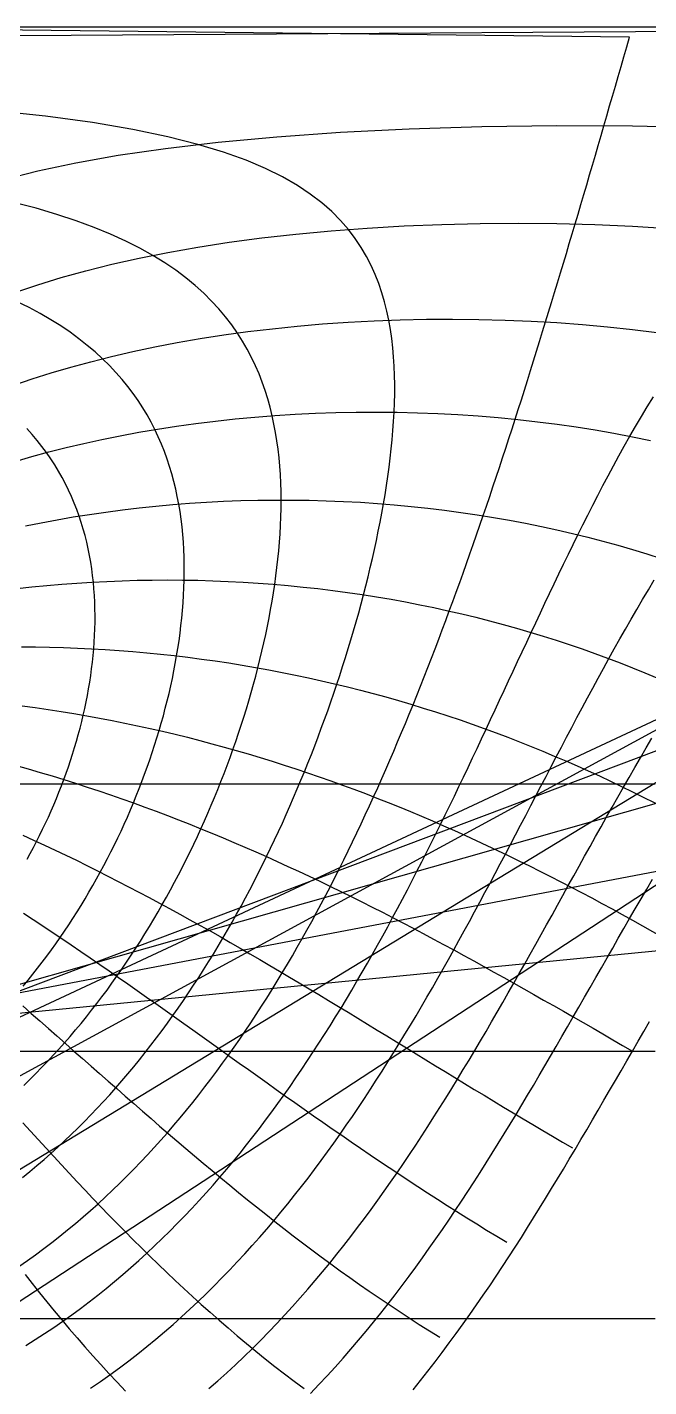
# Model space of a CAD drawing. Header units: millimetres. Extents: x -267 to 267, y -134 to 134.
# Drawn here: x 54.6 to 135.7, y -43.8 to 133.5 of the extents above; entities that cross this region are included whole.
import ezdxf

# ---------------------------------------------------------------- set-up
doc = ezdxf.new("R2010")
doc.units = ezdxf.units.MM
doc.layers.add('ENGRAVE', color=7, linetype='Continuous')
doc.layers.add('GUIDE', color=3, linetype='Continuous')

msp = doc.modelspace()

# ---------------------------------------------------------------- linework, layer by layer
at = {"layer": 'ENGRAVE'}
for points in [[(227.6253, 133.5177), (0, 132.0342)], [(94.1076, 21.4778), (94.698, 22.6289), (95.2822, 23.784), (95.8605, 24.9429), (96.4329, 26.1054), (96.9997, 27.2717), (97.5608, 28.4414), (98.1165, 29.6147), (98.6668, 30.7913), (99.2119, 31.9712), (99.7518, 33.1544), (100.2868, 34.3407), (100.8168, 35.53), (101.342, 36.7224), (101.8625, 37.9176), (102.3784, 39.1158), (102.8898, 40.3167), (103.3968, 41.5203), (103.8996, 42.7265), (104.3981, 43.9354), (104.8925, 45.1468), (105.3828, 46.3606), (105.8693, 47.5768), (106.3519, 48.7954), (106.8308, 50.0162), (107.3059, 51.2393), (107.7775, 52.4645), (108.2456, 53.6919), (108.7103, 54.9213), (109.1716, 56.1528), (109.6297, 57.3862), (110.0846, 58.6215), (110.5364, 59.8587), (110.9851, 61.0977), (111.4309, 62.3385), (111.8738, 63.581), (112.3139, 64.8251), (112.7512, 66.071), (113.1859, 67.3184), (113.6179, 68.5673), (114.0474, 69.8178), (114.4745, 71.0698), (114.8991, 72.3231), (115.3213, 73.5779), (115.7413, 74.834), (116.159, 76.0914), (116.5746, 77.3502), (116.9881, 78.6101), (117.3995, 79.8713), (117.8089, 81.1336), (118.2164, 82.397), (118.622, 83.6616), (119.0258, 84.9272), (119.4279, 86.1939), (119.8282, 87.4615), (120.2269, 88.7302), (120.6239, 89.9997), (121.0195, 91.2702), (121.4135, 92.5415), (121.8061, 93.8137), (122.1973, 95.0867), (122.5871, 96.3605), (122.9756, 97.6351), (123.3629, 98.9103), (123.749, 100.1863), (124.134, 101.4629), (124.5178, 102.7402), (124.9006, 104.0181), (125.2824, 105.2965), (125.6632, 106.5755), (126.0431, 107.8551), (126.4222, 109.1352), (126.8004, 110.4157), (127.1778, 111.6967), (127.5545, 112.9781), (127.9305, 114.2599), (128.3059, 115.5421), (128.6807, 116.8246), (129.0549, 118.1075), (129.4286, 119.3906), (129.8018, 120.674), (130.1746, 121.9577), (130.547, 123.2416), (130.9191, 124.5257), (131.2909, 125.8099), (131.6624, 127.0943), (132.0337, 128.3789), (132.4048, 129.6635), (132.7759, 130.9482), (133.1468, 132.2329), (19.9265, 133.5177)], [(85.7803, 25.3552), (86.3079, 26.4448), (86.8281, 27.5385), (87.3409, 28.6363), (87.8464, 29.7381), (88.3446, 30.8437), (88.8356, 31.9532), (89.3193, 33.0663), (89.7958, 34.1831), (90.2651, 35.3034), (90.7273, 36.4271), (91.1823, 37.5541), (91.6302, 38.6844), (92.0709, 39.8179), (92.5045, 40.9545), (92.931, 42.094), (93.3503, 43.2366), (93.7623, 44.382), (94.1672, 45.5301), (94.5648, 46.681), (94.955, 47.8345), (95.3379, 48.9906), (95.7133, 50.1492), (96.0812, 51.3102), (96.4415, 52.4735), (96.794, 53.6391), (97.1387, 54.8069), (97.4755, 55.9769), (97.8042, 57.1489), (98.1246, 58.3229), (98.4366, 59.4988), (98.74, 60.6767), (99.0346, 61.8563), (99.3201, 63.0376), (99.5963, 64.2206), (99.863, 65.4052), (100.1198, 66.5914), (100.3664, 67.779), (100.6025, 68.9679), (100.8277, 70.1582), (101.0415, 71.3498), (101.2435, 72.5425), (101.4332, 73.7363), (101.61, 74.9311), (101.7733, 76.1269), (101.9225, 77.3235), (102.0568, 78.5209), (102.1755, 79.719), (102.2776, 80.9177), (102.3622, 82.1169), (102.4282, 83.3165), (102.4745, 84.5165), (102.4998, 85.7166), (102.5026, 86.9168), (102.4813, 88.1169), (102.4342, 89.3169), (102.3594, 90.5165), (102.2546, 91.7157), (102.1173, 92.9142), (101.9449, 94.1118), (101.7342, 95.3084), (101.4818, 96.5037), (101.1837, 97.6975), (100.8355, 98.8895), (100.432, 100.0793), (99.9674, 101.2667), (99.4351, 102.4512), (98.8274, 103.6323), (98.1354, 104.8095), (97.3488, 105.9822), (96.4557, 107.1496), (95.4419, 108.311), (94.291, 109.4653), (92.9834, 110.6113), (91.496, 111.7477), (89.8012, 112.8726), (87.8659, 113.984), (85.6507, 115.0794), (83.1079, 116.1556), (80.1807, 117.2087), (76.8007, 118.2339), (72.8872, 119.2249), (68.346, 120.1741), (63.071, 121.0719), (56.9483, 121.9061), (49.8684, 122.6621)], [(51.5328, 113.6764), (55.9453, 114.7792), (60.8855, 115.8273), (66.4179, 116.8102), (72.6035, 117.7159), (79.4918, 118.5303), (87.1081, 119.2378), (95.4376, 119.8219), (104.4099, 120.2661), (113.8883, 120.5561), (123.6722, 120.6815), (133.5177, 120.6374)], [(133.5177, 120.6374), (143.1713, 120.4255)], [(77.2235, 28.9972), (77.6804, 30.0125), (78.1287, 31.032), (78.5683, 32.0555), (78.9992, 33.083), (79.4213, 34.1144), (79.8346, 35.1495), (80.239, 36.1882), (80.6346, 37.2305), (81.0212, 38.2763), (81.3988, 39.3254), (81.7672, 40.3777), (82.1265, 41.4332), (82.4764, 42.4917), (82.817, 43.5532), (83.148, 44.6175), (83.4694, 45.6846), (83.781, 46.7543), (84.0826, 47.8266), (84.3742, 48.9014), (84.6555, 49.9785), (84.9263, 51.0579), (85.1865, 52.1395), (85.4357, 53.2231), (85.6738, 54.3087), (85.9006, 55.3962), (86.1156, 56.4855), (86.3187, 57.5764), (86.5095, 58.6689), (86.6876, 59.7629), (86.8528, 60.8582), (87.0045, 61.9548), (87.1424, 63.0525), (87.2659, 64.1513), (87.3747, 65.2509), (87.4682, 66.3514), (87.5457, 67.4525), (87.6068, 68.5541), (87.6506, 69.6562), (87.6766, 70.7585), (87.6839, 71.861), (87.6717, 72.9634), (87.6392, 74.0657), (87.5853, 75.1676), (87.5091, 76.2691), (87.4094, 77.3698), (87.285, 78.4697), (87.1347, 79.5685), (86.9569, 80.666), (86.7503, 81.762), (86.5131, 82.8562), (86.2435, 83.9485), (85.9396, 85.0384), (85.5993, 86.1258), (85.2203, 87.2102), (84.8001, 88.2915), (84.336, 89.369), (83.825, 90.4426), (83.2639, 91.5117), (82.6491, 92.5758), (81.9768, 93.6345), (81.2427, 94.6871), (80.4424, 95.733), (79.5707, 96.7715), (78.6222, 97.8019), (77.5908, 98.8233), (76.47, 99.8347), (75.2527, 100.8352), (73.9309, 101.8234), (72.4964, 102.7983), (70.9398, 103.7583), (69.2513, 104.7018), (67.4203, 105.6271), (65.4355, 106.5322), (63.2849, 107.4148), (60.956, 108.2725), (58.4363, 109.1026), (55.7129, 109.9021), (52.7734, 110.6676)], [(53.0755, 98.9669), (55.9632, 99.9322), (59.0094, 100.8607), (62.221, 101.7493), (65.604, 102.5943), (69.1632, 103.3922), (72.9016, 104.1392), (76.8199, 104.8311), (80.9161, 105.4641), (85.185, 106.0339), (89.6177, 106.5365), (94.2011, 106.9682), (98.9182, 107.3255), (103.7475, 107.6052), (108.6642, 107.8048), (113.6399, 107.9225), (118.6445, 107.9571), (123.6463, 107.9082), (128.6141, 107.7764), (133.5177, 107.563)], [(133.5177, 107.563), (138.3295, 107.2698)], [(68.4129, 32.3597), (68.7934, 33.2877), (69.1643, 34.2196), (69.5254, 35.1552), (69.8767, 36.0946), (70.218, 37.0376), (70.5494, 37.9839), (70.8705, 38.9337), (71.1814, 39.8866), (71.4819, 40.8426), (71.7719, 41.8016), (72.0512, 42.7634), (72.3196, 43.728), (72.577, 44.6952), (72.8232, 45.665), (73.0581, 46.6371), (73.2813, 47.6114), (73.4928, 48.5879), (73.6922, 49.5664), (73.8793, 50.5468), (74.0539, 51.529), (74.2156, 52.5128), (74.3643, 53.4981), (74.4995, 54.4848), (74.621, 55.4727), (74.7284, 56.4617), (74.8212, 57.4517), (74.8993, 58.4425), (74.962, 59.434), (75.009, 60.426), (75.0398, 61.4184), (75.0539, 62.411), (75.0508, 63.4037), (75.0299, 64.3963), (74.9906, 65.3885), (74.9322, 66.3803), (74.8542, 67.3715), (74.7559, 68.3617), (74.6363, 69.351), (74.4948, 70.339), (74.3306, 71.3255), (74.1426, 72.3103), (73.93, 73.2931), (73.6918, 74.2738), (73.4269, 75.252), (73.1341, 76.2274), (72.8122, 77.1999), (72.46, 78.1689), (72.0761, 79.1344), (71.6591, 80.0958), (71.2074, 81.0529), (70.7195, 82.0052), (70.1935, 82.9523), (69.6279, 83.8939), (69.0205, 84.8294), (68.3694, 85.7584), (67.6724, 86.6803), (66.9274, 87.5945), (66.1319, 88.5006), (65.2835, 89.3978), (64.3795, 90.2855), (63.4173, 91.163), (62.394, 92.0294), (61.3066, 92.884), (60.1521, 93.7258), (58.9274, 94.554), (57.6293, 95.3675), (56.2545, 96.1653), (54.7998, 96.9463), (53.2618, 97.7091)], [(52.8207, 86.8316), (55.2156, 87.6454), (57.6867, 88.4286), (60.2351, 89.1794), (62.8612, 89.8962), (65.5651, 90.5772), (68.3462, 91.2208), (71.2035, 91.8251), (74.1353, 92.3885), (77.1391, 92.9092), (80.2116, 93.3855), (83.3491, 93.8159), (86.5466, 94.1989), (89.7986, 94.5329), (93.0989, 94.8168), (96.4404, 95.0494), (99.8154, 95.2298), (103.2158, 95.3573), (106.633, 95.4313), (110.058, 95.4515), (113.482, 95.4178), (116.8958, 95.3304), (120.2906, 95.1897), (123.658, 94.9961), (126.9899, 94.7506), (130.2787, 94.454), (133.5177, 94.1076)], [(133.5177, 94.1076), (136.7007, 93.7127)], [(237.6997, 87.7061), (-28.5117, -86.2859)], [(102.2366, 17.4077), (102.8799, 18.6082), (103.5185, 19.8121), (104.1526, 21.0194), (104.7824, 22.2298), (105.4081, 23.4435), (106.0299, 24.6601), (106.648, 25.8798), (107.2625, 27.1023), (107.8737, 28.3277), (108.4818, 29.5558), (109.0869, 30.7866), (109.6894, 32.0199), (110.2893, 33.2558), (110.8869, 34.4941), (111.4824, 35.7348), (112.076, 36.9778), (112.668, 38.223), (113.2584, 39.4704), (113.8477, 40.7199), (114.4359, 41.9714), (115.0234, 43.2249), (115.6104, 44.4803), (116.197, 45.7376), (116.7836, 46.9967), (117.3705, 48.2575), (117.9578, 49.52), (118.5459, 50.7841), (119.1351, 52.0498), (119.7256, 53.317), (120.3178, 54.5856), (120.912, 55.8556), (121.5085, 57.1269), (122.1077, 58.3995), (122.71, 59.6733), (123.3158, 60.9483), (123.9255, 62.2244), (124.5395, 63.5015), (125.1583, 64.7796), (125.7824, 66.0586), (126.4123, 67.3385), (127.0486, 68.6191), (127.6919, 69.9005), (128.3429, 71.1826), (129.0022, 72.4653), (129.6705, 73.7485), (130.3488, 75.0322), (131.0379, 76.3163), (131.7386, 77.6006), (132.4522, 78.8852), (133.1795, 80.1699), (133.922, 81.4547), (134.6809, 82.7394), (135.4578, 84.024), (136.2541, 85.3083)], [(52.9813, 76.8885), (55.1642, 77.5194), (57.3885, 78.1227), (59.6535, 78.6973), (61.9586, 79.2425), (64.3027, 79.7572), (66.6846, 80.2406), (69.103, 80.6918), (71.5562, 81.1099), (74.0422, 81.4942), (76.5591, 81.8439), (79.1043, 82.1582), (81.6754, 82.4366), (84.2695, 82.6783), (86.8837, 82.8829), (89.5148, 83.0499), (92.1595, 83.1789), (94.8143, 83.2697), (97.4759, 83.3219), (100.1405, 83.3356), (102.8046, 83.3107), (105.4646, 83.2472), (108.1169, 83.1452), (110.7579, 83.0051), (113.3844, 82.8271), (115.9931, 82.6116), (118.5808, 82.3591), (121.1446, 82.0702), (123.6818, 81.7455), (126.1899, 81.3857), (128.6666, 80.9914), (131.1098, 80.5636), (133.5177, 80.1029)], [(212.918, 81.419), (-52.8171, -80.1425)], [(59.3332, 35.3975), (59.6345, 36.225), (59.9256, 37.0559), (60.2064, 37.8901), (60.4766, 38.7275), (60.7362, 39.5679), (60.9851, 40.4112), (61.223, 41.2573), (61.4498, 42.106), (61.6654, 42.9572), (61.8696, 43.8108), (62.0621, 44.6667), (62.2428, 45.5246), (62.4116, 46.3845), (62.5681, 47.2463), (62.7121, 48.1097), (62.8435, 48.9746), (62.962, 49.841), (63.0673, 50.7086), (63.1591, 51.5773), (63.2372, 52.4469), (63.3013, 53.3174), (63.351, 54.1884), (63.386, 55.06), (63.4061, 55.9318), (63.4108, 56.8038), (63.3997, 57.6757), (63.3725, 58.5475), (63.3288, 59.4188), (63.2681, 60.2896), (63.19, 61.1596), (63.094, 62.0286), (62.9796, 62.8964), (62.8464, 63.7629), (62.6937, 64.6278), (62.521, 65.4908), (62.3278, 66.3518), (62.1134, 67.2106), (61.8772, 68.0667), (61.6185, 68.9201), (61.3367, 69.7705), (61.0309, 70.6175), (60.7006, 71.4608), (60.3448, 72.3003), (59.9629, 73.1355), (59.5538, 73.9662), (59.1169, 74.792), (58.6512, 75.6126), (58.1557, 76.4275), (57.6295, 77.2365), (57.0716, 78.0391), (56.481, 78.8349), (55.8567, 79.6235), (55.1975, 80.4044), (54.5025, 81.1771)], [(133.5177, 80.1029), (135.8887, 79.6102)], [(193.3475, 72.7169), (-72.2166, -71.5963)], [(54.3271, 68.4803), (56.3891, 68.8942), (58.4718, 69.283), (60.574, 69.646), (62.6949, 69.9828), (64.8332, 70.2931), (66.9879, 70.5763), (69.1575, 70.8321), (71.3408, 71.0602), (73.5362, 71.2603), (75.7424, 71.432), (77.9577, 71.5751), (80.1806, 71.6895), (82.4093, 71.7749), (84.6422, 71.8312), (86.8776, 71.8583), (89.1137, 71.8563), (91.3489, 71.8251), (93.5813, 71.7647), (95.8093, 71.6753), (98.0312, 71.5569), (100.2454, 71.4098), (102.4501, 71.2342), (104.644, 71.0302), (106.8255, 70.7982), (108.9931, 70.5385), (111.1455, 70.2515), (113.2815, 69.9376), (115.3999, 69.597), (117.4994, 69.2304), (119.5793, 68.8382), (121.6384, 68.4207), (123.6759, 67.9786), (125.6912, 67.5124), (127.6836, 67.0225), (129.6524, 66.5096), (131.5972, 65.9741), (133.5177, 65.4167)], [(133.5177, 65.4167), (135.4134, 64.8379), (137.2842, 64.2382), (139.1299, 63.6182), (140.9503, 62.9786), (142.7455, 62.3198), (144.5154, 61.6424), (146.2602, 60.9469), (147.9799, 60.234), (149.6749, 59.5041), (151.3452, 58.7579), (152.9911, 57.9957), (154.613, 57.2181), (156.2112, 56.4257), (157.7861, 55.619), (159.3379, 54.7983), (160.8673, 53.9642), (162.3745, 53.1172), (163.8601, 52.2577), (165.3244, 51.3861), (166.768, 50.5029), (-98.844, -49.6085)], [(177.9173, 62.5031), (-87.632, -61.5164)], [(53.2325, 60.3012), (55.1695, 60.5148), (57.1145, 60.7064), (59.0667, 60.876), (61.0252, 61.0232), (62.9892, 61.1481), (64.9578, 61.2504), (66.9301, 61.33), (68.9052, 61.387), (70.8821, 61.4211), (72.86, 61.4324), (74.8379, 61.4209), (76.8148, 61.3866), (78.7899, 61.3294), (80.7622, 61.2496), (82.7307, 61.1471), (84.6947, 61.022), (86.6531, 60.8745), (88.6052, 60.7048), (90.5502, 60.5129), (92.4871, 60.2992), (94.4152, 60.0637), (96.3339, 59.8067), (98.2423, 59.5284), (100.1398, 59.2292), (102.0258, 58.9092), (103.8997, 58.5688), (105.7609, 58.2083), (107.6089, 57.828), (109.4432, 57.4281), (111.2634, 57.0091), (113.0691, 56.5712), (114.86, 56.1149), (116.6357, 55.6404), (118.3959, 55.1482), (120.1405, 54.6386), (121.8693, 54.1119), (123.582, 53.5686), (125.2786, 53.0091), (126.959, 52.4336), (128.6231, 51.8426), (130.2709, 51.2364), (131.9024, 50.6155), (133.5177, 49.9802)], [(110.2025, 13.186), (110.8881, 14.4242), (111.5703, 15.665), (112.2494, 16.9085), (112.9257, 18.1545), (113.5993, 19.403), (114.2707, 20.6538), (114.9399, 21.9069), (115.6074, 23.1622), (116.2734, 24.4196), (116.9381, 25.679), (117.6018, 26.9404), (118.2648, 28.2037), (118.9274, 29.4687), (119.5899, 30.7354), (120.2525, 32.0038), (120.9156, 33.2737), (121.5795, 34.5451), (122.2444, 35.8179), (122.9108, 37.0921), (123.5789, 38.3675), (124.2491, 39.6441), (124.9218, 40.9217), (125.5973, 42.2005), (126.2759, 43.4801), (126.9582, 44.7607), (127.6444, 46.042), (128.3351, 47.3241), (129.0307, 48.6067), (129.7315, 49.89), (130.4382, 51.1737), (131.1513, 52.4578), (131.8712, 53.7422), (132.5986, 55.0269), (133.3339, 56.3116), (134.078, 57.5964), (134.8313, 58.8811), (135.5947, 60.1656), (136.3688, 61.4498)], [(53.8265, 52.7115), (55.6493, 52.6988), (57.4714, 52.6676), (59.2923, 52.6179), (61.1114, 52.5499), (62.9282, 52.4635), (64.7421, 52.3587), (66.5525, 52.2358), (68.359, 52.0947), (70.1609, 51.9356), (71.958, 51.7586), (73.7495, 51.5639), (75.5351, 51.3515), (77.3143, 51.1216), (79.0866, 50.8744), (80.8517, 50.6101), (82.6091, 50.3289), (84.3585, 50.0309), (86.0995, 49.7163), (87.8318, 49.3855), (89.555, 49.0385), (91.2689, 48.6756), (92.9732, 48.2971), (94.6676, 47.9031), (96.3519, 47.494), (98.0259, 47.07), (99.6895, 46.6313), (101.3424, 46.1783), (102.9846, 45.7111), (104.6159, 45.23), (106.2362, 44.7353), (107.8454, 44.2274), (109.4435, 43.7063), (111.0304, 43.1725), (112.6062, 42.6262), (114.1707, 42.0677), (115.7241, 41.4972), (117.2664, 40.915), (118.7975, 40.3215), (120.3176, 39.7168), (121.8267, 39.1012), (123.325, 38.4751), (124.8124, 37.8387), (126.2892, 37.1922), (127.7554, 36.5359), (129.2113, 35.8702), (130.6568, 35.1951), (132.0922, 34.5111), (133.5177, 33.8184)], [(133.5177, 49.9802), (135.1168, 49.3309), (136.6997, 48.6679), (138.2667, 47.9916), (139.8178, 47.3024), (141.3532, 46.6006), (142.8731, 45.8866), (144.3776, 45.1608), (145.867, 44.4234), (147.3414, 43.6749), (148.8012, 42.9155), (150.2465, 42.1456), (151.6776, 41.3655), (153.0948, 40.5756), (154.4984, 39.7761), (155.8886, 38.9674), (157.2658, 38.1497), (-108.4052, -37.3234)], [(53.9039, 45.0383), (55.6005, 44.8056), (57.2916, 44.5582), (58.9769, 44.2963), (60.656, 44.0201), (62.3287, 43.7296), (63.9949, 43.4251), (65.6542, 43.1067), (67.3065, 42.7746), (68.9515, 42.429), (70.5892, 42.0701), (72.2192, 41.698), (73.8415, 41.3131), (75.456, 40.9154), (77.0624, 40.5051), (78.6608, 40.0826), (80.2509, 39.648), (81.8328, 39.2014), (83.4063, 38.7432), (84.9714, 38.2736), (86.5281, 37.7927), (88.0763, 37.3008), (89.6161, 36.7982), (91.1474, 36.2849), (92.6701, 35.7614), (94.1845, 35.2277), (95.6904, 34.6841), (97.188, 34.1308), (98.6772, 33.5682), (100.1581, 32.9963), (101.6309, 32.4154), (103.0956, 31.8257), (104.5522, 31.2275), (106.0009, 30.621), (107.4418, 30.0064), (108.875, 29.3839), (110.3006, 28.7537), (111.7187, 28.1161), (113.1295, 27.4713), (114.5332, 26.8194), (115.9297, 26.1608), (117.3194, 25.4955), (118.7024, 24.8239), (120.0787, 24.1461), (121.4486, 23.4623), (122.8123, 22.7728), (124.1699, 22.0777), (125.5216, 21.3772), (126.8675, 20.6716), (128.2079, 19.961), (129.543, 19.2457), (130.8728, 18.5258), (132.1976, 17.8015), (133.5177, 17.073)], [(118.0442, 8.8522), (118.7605, 10.1168), (119.4747, 11.3831), (120.1872, 12.6513), (120.8982, 13.9211), (121.608, 15.1925), (122.317, 16.4654), (123.0254, 17.7398), (123.7336, 19.0154), (124.4419, 20.2923), (125.1506, 21.5703), (125.86, 22.8494), (126.5705, 24.1294), (127.2825, 25.4103), (127.9962, 26.692), (128.712, 27.9744), (129.4302, 29.2574), (130.1513, 30.541), (130.8757, 31.8249), (131.6036, 33.1092), (132.3356, 34.3938), (133.072, 35.6785), (133.8132, 36.9633), (134.5598, 38.248), (135.3121, 39.5326), (136.0707, 40.817)], [(53.1279, 37.2201), (54.6906, 36.7806), (56.2457, 36.3302), (57.7932, 35.8691), (59.3332, 35.3975), (60.8655, 34.9157), (62.3902, 34.4238), (63.9073, 33.922), (65.4167, 33.4106), (66.9186, 32.8898), (68.4129, 32.3597), (69.8998, 31.8206), (71.3791, 31.2727), (72.8511, 30.7162), (74.3158, 30.1513), (75.7732, 29.5783), (77.2235, 28.9972), (78.6667, 28.4084), (80.1029, 27.8121), (81.5322, 27.2084), (82.9548, 26.5975), (84.3708, 25.9798), (85.7803, 25.3552), (87.1833, 24.7242), (88.5801, 24.0868), (89.9708, 23.4432), (91.3555, 22.7938), (92.7344, 22.1386), (94.1076, 21.4778), (95.4753, 20.8117), (96.8377, 20.1405), (98.1948, 19.4643), (99.5469, 18.7833), (100.8941, 18.0977), (102.2366, 17.4077), (103.5745, 16.7136), (104.9081, 16.0154), (106.2376, 15.3133), (107.563, 14.6077), (108.8846, 13.8985), (110.2025, 13.186), (111.517, 12.4705), (112.8283, 11.752), (114.1364, 11.0307), (115.4416, 10.3069), (116.7442, 9.5807), (118.0442, 8.8522), (119.3418, 8.1217), (120.6374, 7.3894), (121.931, 6.6553), (123.2228, 5.9196), (124.5131, 5.1827), (125.802, 4.4445), (127.0897, 3.7053), (128.3765, 2.9653), (129.6625, 2.2245), (130.9479, 1.4833), (132.2329, 0.7417), (133.5177, 0)], [(133.5177, 33.8184), (134.9334, 33.1171), (136.3394, 32.4077), (137.7361, 31.6902), (139.1234, 30.9651), (140.5018, 30.2324), (141.8713, 29.4925), (143.2322, 28.7456), (144.5846, 27.9919), (145.9288, 27.2316), (147.2651, 26.4651), (148.5936, 25.6924), (-117.1208, -24.9139)], [(53.4071, 34.863), (54.8906, 34.863), (56.3741, 34.863), (57.8577, 34.863), (59.3412, 34.863), (60.8247, 34.863), (62.3083, 34.863), (63.7918, 34.863), (65.2753, 34.863), (66.7588, 34.863), (68.2424, 34.863), (69.7259, 34.863), (71.2094, 34.863), (72.693, 34.863), (74.1765, 34.863), (75.66, 34.863), (77.1436, 34.863), (78.6271, 34.863), (80.1106, 34.863), (81.5941, 34.863), (83.0777, 34.863), (84.5612, 34.863), (86.0447, 34.863), (87.5283, 34.863), (89.0118, 34.863), (90.4953, 34.863), (91.9789, 34.863), (93.4624, 34.863), (94.9459, 34.863), (96.4294, 34.863), (97.913, 34.863), (99.3965, 34.863), (100.88, 34.863), (102.3636, 34.863), (103.8471, 34.863), (105.3306, 34.863), (106.8142, 34.863), (108.2977, 34.863), (109.7812, 34.863), (111.2647, 34.863), (112.7483, 34.863), (114.2318, 34.863), (115.7153, 34.863), (117.1989, 34.863), (118.6824, 34.863), (120.1659, 34.863), (121.6494, 34.863), (123.133, 34.863), (124.6165, 34.863), (126.1, 34.863), (127.5836, 34.863), (129.0671, 34.863), (130.5506, 34.863), (132.0342, 34.863), (133.5177, 34.863)], [(54.5317, 25.0093), (54.957, 25.7807), (55.3733, 26.5572), (55.7805, 27.3387), (56.1785, 28.125), (56.5672, 28.916), (56.9466, 29.7115), (57.3165, 30.5115), (57.677, 31.3158), (58.0278, 32.1243), (58.3689, 32.9368), (58.7003, 33.7533), (59.0217, 34.5736), (59.3332, 35.3975)], [(133.5177, 34.863), (135.0012, 34.863), (136.4847, 34.863)], [(54.036, 8.4733), (54.67, 9.24), (55.2951, 10.0143), (55.9115, 10.7961), (56.519, 11.5852), (57.1177, 12.3815), (57.7075, 13.1848), (58.2885, 13.995), (58.8606, 14.8119), (59.4238, 15.6354), (59.9782, 16.4654), (60.5237, 17.3018), (61.0602, 18.1443), (61.5878, 18.9929), (62.1065, 19.8474), (62.6162, 20.7077), (63.117, 21.5736), (63.6087, 22.4451), (64.0914, 23.3219), (64.565, 24.2041), (65.0295, 25.0913), (65.4849, 25.9836), (65.9311, 26.8808), (66.3681, 27.7828), (66.7958, 28.6893), (67.2142, 29.6005), (67.6232, 30.516), (68.0228, 31.4357), (68.4129, 32.3597)], [(54.0967, -4.486), (54.8882, -3.7176), (55.67, -2.9397), (56.4422, -2.1525), (57.2048, -1.3562), (57.9578, -0.5509), (58.7013, 0.2632), (59.4352, 1.0858), (60.1597, 1.9169), (60.8747, 2.7563), (61.5804, 3.6038), (62.2767, 4.4592), (62.9636, 5.3224), (63.6413, 6.1932), (64.3098, 7.0715), (64.969, 7.957), (65.6192, 8.8497), (66.2602, 9.7494), (66.8922, 10.6559), (67.5151, 11.5691), (68.1291, 12.4889), (68.7341, 13.4151), (69.3303, 14.3475), (69.9176, 15.2861), (70.496, 16.2307), (71.0657, 17.1811), (71.6265, 18.1373), (72.1787, 19.099), (72.7221, 20.0662), (73.2568, 21.0388), (73.7829, 22.0166), (74.3003, 22.9995), (74.8091, 23.9874), (75.3092, 24.9801), (75.8007, 25.9775), (76.2836, 26.9796), (76.7579, 27.9862), (77.2235, 28.9972)], [(53.9825, 28.1614), (55.3938, 27.5171), (56.7979, 26.8657), (58.195, 26.2075), (59.5852, 25.5427), (60.9686, 24.8715), (62.3454, 24.1942), (63.7158, 23.5108), (65.0799, 22.8217), (66.4379, 22.127), (67.79, 21.4269), (69.1363, 20.7216), (70.4771, 20.0114), (71.8125, 19.2964), (73.1427, 18.5768), (74.4679, 17.8528), (75.7883, 17.1246), (77.104, 16.3924), (78.4154, 15.6564), (79.7224, 14.9168), (81.0255, 14.1737), (82.3247, 13.4274), (83.6203, 12.678), (84.9124, 11.9257), (86.2013, 11.1706), (87.4872, 10.4131), (88.7703, 9.6532), (90.0507, 8.8911), (91.3288, 8.127), (92.6046, 7.3611), (93.8784, 6.5935), (95.1504, 5.8245), (96.4209, 5.0542), (97.69, 4.2827), (98.9579, 3.5103), (100.2249, 2.7372), (101.4911, 1.9634), (102.7568, 1.1891), (104.0222, 0.4146), (105.2875, -0.3599), (106.5528, -1.1344), (107.8185, -1.9087), (109.0847, -2.6825), (110.3516, -3.4557), (111.6195, -4.2282), (112.8885, -4.9997), (114.1588, -5.7701), (115.4307, -6.5393), (116.7044, -7.3069), (117.9801, -8.073), (119.258, -8.8372), (120.5382, -9.5994), (121.8211, -10.3595), (123.1068, -11.1172), (124.3955, -11.8724), (125.6874, -12.6249)], [(53.9654, -16.4917), (54.9047, -15.724), (55.8329, -14.9451), (56.7498, -14.1551), (57.6556, -13.3542), (58.5503, -12.5428), (59.434, -11.721), (60.3068, -10.8891), (61.1687, -10.0472), (62.0198, -9.1955), (62.8603, -8.3344), (63.6901, -7.4639), (64.5094, -6.5842), (65.3184, -5.6957), (66.117, -4.7984), (66.9054, -3.8926), (67.6837, -2.9784), (68.4519, -2.056), (69.2103, -1.1257), (69.9589, -0.1875), (70.6977, 0.7583), (71.427, 1.7116), (72.1468, 2.6722), (72.8572, 3.6399), (73.5583, 4.6146), (74.2502, 5.5962), (74.933, 6.5844), (75.6069, 7.5792), (76.2719, 8.5803), (76.9281, 9.5876), (77.5757, 10.601), (78.2147, 11.6204), (78.8452, 12.6456), (79.4672, 13.6765), (80.081, 14.7129), (80.6866, 15.7547), (81.2841, 16.8018), (81.8734, 17.8541), (82.4549, 18.9115), (83.0284, 19.9738), (83.5941, 21.0409), (84.1521, 22.1127), (84.7024, 23.1891), (85.2451, 24.27), (85.7803, 25.3552)], [(53.4848, -28.0941), (54.5761, -27.3313), (55.6538, -26.5554), (56.718, -25.7666), (57.7687, -24.9653), (58.806, -24.1517), (59.8301, -23.3261), (60.8411, -22.4888), (61.839, -21.6401), (62.8241, -20.7801), (63.7963, -19.9093), (64.756, -19.0277), (65.7032, -18.1357), (66.6381, -17.2335), (67.5608, -16.3214), (68.4716, -15.3996), (69.3705, -14.4683), (70.2577, -13.5278), (71.1335, -12.5782), (71.9979, -11.6198), (72.8511, -10.6529), (73.6934, -9.6775), (74.5248, -8.694), (75.3457, -7.7024), (76.156, -6.7031), (76.9561, -5.6962), (77.7461, -4.6818), (78.5261, -3.6602), (79.2964, -2.6316), (80.0571, -1.5961), (80.8084, -0.5538), (81.5504, 0.495), (82.2834, 1.5503), (83.0074, 2.6117), (83.7228, 3.6793), (84.4295, 4.7528), (85.1278, 5.8321), (85.8179, 6.917), (86.4999, 8.0075), (87.1739, 9.1033), (87.8402, 10.2044), (88.4988, 11.3107), (89.15, 12.4219), (89.7938, 13.538), (90.4305, 14.6589), (91.0601, 15.7844), (91.6829, 16.9144), (92.2988, 18.0489), (92.9082, 19.1877), (93.5111, 20.3307), (94.1076, 21.4778)], [(125.802, 4.4445), (126.5371, 5.7245), (127.2714, 7.0053), (128.0052, 8.287), (128.7388, 9.5695), (129.4725, 10.8525), (130.2067, 12.1361), (130.9418, 13.4201), (131.678, 14.7044), (132.4157, 15.989), (133.1553, 17.2737), (133.8971, 18.5585), (134.6415, 19.8432), (135.3888, 21.1278), (136.1395, 22.4121)], [(54.0597, 17.9872), (55.3202, 17.1631), (56.5756, 16.3354), (57.8263, 15.5041), (59.0724, 14.6696), (60.3143, 13.8321), (61.5522, 12.9916), (62.7863, 12.1484), (64.0168, 11.3027), (65.2441, 10.4547), (66.4684, 9.6045), (67.6899, 8.7524), (68.9089, 7.8984), (70.1255, 7.0429), (71.3402, 6.1859), (72.553, 5.3276), (73.7644, 4.4683), (74.9744, 3.6081), (76.1834, 2.7471), (77.3916, 1.8856), (78.5992, 1.0237), (79.8066, 0.1616), (81.0139, -0.7005), (82.2214, -1.5625), (83.4294, -2.4242), (84.6381, -3.2854), (85.8477, -4.1459), (87.0585, -5.0056), (88.2708, -5.8643), (89.4847, -6.7218), (90.7006, -7.5779), (91.9187, -8.4324), (93.1392, -9.2853), (94.3624, -10.1362), (95.5885, -10.9851), (96.8178, -11.8317), (98.0506, -12.6758), (99.287, -13.5173), (100.5274, -14.356), (101.7719, -15.1917), (103.0208, -16.0242), (104.2744, -16.8532), (105.533, -17.6787), (106.7966, -18.5005), (108.0657, -19.3182), (109.3405, -20.1318), (110.6211, -20.941), (111.9078, -21.7456), (113.2009, -22.5454), (114.5006, -23.3402), (115.8072, -24.1298), (117.1208, -24.9139)], [(133.5177, 17.073), (134.8331, 16.3406), (136.1441, 15.6043), (137.4509, 14.8644), (138.7537, 14.1211), (140.0527, 13.3746), (-125.6874, -12.6249)], [(54.3675, -38.4127), (55.6012, -37.6384), (56.818, -36.8493), (58.0182, -36.046), (59.2018, -35.2286), (60.3689, -34.3976), (61.5198, -33.5534), (62.6547, -32.6962), (63.7736, -31.8264), (64.8769, -30.9443), (65.9647, -30.0502), (67.0372, -29.1445), (68.0948, -28.2274), (69.1375, -27.2993), (70.1657, -26.3604), (71.1796, -25.4111), (72.1794, -24.4516), (73.1654, -23.4821), (74.1379, -22.5031), (75.0971, -21.5146), (76.0432, -20.517), (76.9766, -19.5105), (77.8974, -18.4953), (78.8059, -17.4718), (79.7025, -16.44), (80.5873, -15.4003), (81.4607, -14.3529), (82.3228, -13.2978), (83.1739, -12.2355), (84.0143, -11.166), (84.8442, -10.0896), (85.664, -9.0064), (86.4737, -7.9167), (87.2737, -6.8206), (88.0643, -5.7182), (88.8456, -4.6098), (89.6179, -3.4955), (90.3814, -2.3754), (91.1364, -1.2498), (91.8831, -0.1188), (92.6217, 1.0176), (93.3524, 2.159), (94.0756, 3.3055), (94.7913, 4.4568), (95.4998, 5.6129), (96.2014, 6.7736), (96.8962, 7.9387), (97.5845, 9.1083), (98.2664, 10.282), (98.9422, 11.4599), (99.6121, 12.6419), (100.2763, 13.8277), (100.935, 15.0174), (101.5883, 16.2108), (102.2366, 17.4077)], [(62.829, -43.9698), (64.1009, -43.0972), (65.3529, -42.2107), (66.5853, -41.3107), (67.7984, -40.3976), (68.9924, -39.4718), (70.1679, -38.5336), (71.3251, -37.5836), (72.4643, -36.6219), (73.586, -35.649), (74.6904, -34.6651), (75.7781, -33.6707), (76.8492, -32.6661), (77.9043, -31.6515), (78.9437, -30.6273), (79.9677, -29.5937), (80.9768, -28.5511), (81.9713, -27.4997), (82.9515, -26.4398), (83.9179, -25.3717), (84.8708, -24.2955), (85.8105, -23.2117), (86.7374, -22.1203), (87.652, -21.0216), (88.5544, -19.9159), (89.4451, -18.8033), (90.3244, -17.6841), (91.1927, -16.5585), (92.0502, -15.4267), (92.8974, -14.2888), (93.7344, -13.1451), (94.5617, -11.9957), (95.3796, -10.8407), (96.1883, -9.6805), (96.9882, -8.5151), (97.7795, -7.3447), (98.5626, -6.1694), (99.3378, -4.9894), (100.1054, -3.8048), (100.8655, -2.6159), (101.6186, -1.4226), (102.3649, -0.2252), (103.1047, 0.9763), (103.8382, 2.1816), (104.5658, 3.3907), (105.2876, 4.6035), (106.004, 5.8198), (106.7151, 7.0396), (107.4214, 8.2626), (108.123, 9.4889), (108.8203, 10.7183), (109.5133, 11.9507), (110.2025, 13.186)], [(78.2611, -44.0194), (79.4357, -42.9913), (80.5904, -41.9527), (81.7256, -40.9041), (82.842, -39.8457), (83.94, -38.778), (85.0201, -37.7011), (86.083, -36.6155), (87.1292, -35.5215), (88.159, -34.4193), (89.1731, -33.3093), (90.1719, -32.1917), (91.1559, -31.0668), (92.1256, -29.9348), (93.0814, -28.796), (94.0239, -27.6506), (94.9535, -26.4989), (95.8705, -25.3411), (96.7755, -24.1774), (97.6689, -23.008), (98.5511, -21.8331), (99.4225, -20.6529), (100.2834, -19.4675), (101.1344, -18.2773), (101.9758, -17.0823), (102.8079, -15.8827), (103.6311, -14.6787), (104.4459, -13.4704), (105.2525, -12.258), (106.0514, -11.0417), (106.8428, -9.8215), (107.6271, -8.5976), (108.4046, -7.3703), (109.1757, -6.1395), (109.9408, -4.9054), (110.7, -3.6682), (111.4538, -2.4279), (112.2025, -1.1847), (112.9464, 0.0612), (113.6857, 1.3099), (114.4208, 2.5611), (115.1521, 3.8148), (115.8797, 5.0709), (116.6041, 6.3292), (117.3255, 7.5897), (118.0442, 8.8522)], [(53.975, 5.8859), (55.0921, 4.9072), (56.2078, 3.9277), (57.3223, 2.9474), (58.4359, 1.9667), (59.5489, 0.9856), (60.6616, 0.0044), (61.7743, -0.9768), (62.8873, -1.9579), (64.0008, -2.9386), (65.1153, -3.9189), (66.231, -4.8984), (67.3481, -5.8771), (68.467, -6.8548), (69.588, -7.8313), (70.7114, -8.8065), (71.8375, -9.7801), (72.9666, -10.752), (74.0989, -11.7221), (75.2348, -12.69), (76.3746, -13.6558), (77.5186, -14.6191), (78.6672, -15.5798), (79.8205, -16.5377), (80.979, -17.4926), (82.1429, -18.4444), (83.3125, -19.3928), (84.4883, -20.3376), (85.6704, -21.2787), (86.8592, -22.2158), (88.055, -23.1487), (89.2581, -24.0772), (90.4689, -25.0012), (91.6877, -25.9203), (92.9148, -26.8344), (94.1505, -27.7432), (95.3952, -28.6465), (96.6491, -29.5441), (97.9127, -30.4357), (99.1861, -31.3211), (100.4698, -32.2001), (101.7641, -33.0723), (103.0693, -33.9375), (104.3857, -34.7956), (105.7136, -35.6461), (107.0533, -36.4888), (108.4052, -37.3234)], [(91.5386, -44.6391), (92.6237, -43.504), (93.6903, -42.3614), (94.739, -41.2115), (95.7704, -40.0547), (96.7852, -38.8913), (97.784, -37.7215), (98.7675, -36.5455), (99.7361, -35.3638), (100.6906, -34.1763), (101.6314, -32.9835), (102.5592, -31.7856), (103.4743, -30.5826), (104.3774, -29.3749), (105.269, -28.1627), (106.1495, -26.946), (107.0195, -25.7252), (107.8793, -24.5004), (108.7295, -23.2717), (109.5704, -22.0394), (110.4026, -20.8035), (111.2265, -19.5643), (112.0424, -18.3219), (112.8508, -17.0764), (113.652, -15.828), (114.4466, -14.5767), (115.2347, -13.3229), (116.0169, -12.0664), (116.7934, -10.8076), (117.5648, -9.5465), (118.3312, -8.2832), (119.093, -7.0179), (119.8507, -5.7506), (120.6046, -4.4815), (121.3549, -3.2107), (122.102, -1.9383), (122.8464, -0.6643), (123.5882, 0.611), (124.3279, 1.8877), (125.0657, 3.1655), (125.802, 4.4445)], [(133.5177, 0), (134.2595, 1.2848), (135.0017, 2.5694), (135.7445, 3.8539)], [(53.4071, 0), (54.8906, 0), (56.3741, 0), (57.8577, 0), (59.3412, 0), (60.8247, 0), (62.3083, 0), (63.7918, 0), (65.2753, 0), (66.7588, 0), (68.2424, 0), (69.7259, 0), (71.2094, 0), (72.693, 0), (74.1765, 0), (75.66, 0), (77.1436, 0), (78.6271, 0), (80.1106, 0), (81.5941, 0), (83.0777, 0), (84.5612, 0), (86.0447, 0), (87.5283, 0), (89.0118, 0), (90.4953, 0), (91.9789, 0), (93.4624, 0), (94.9459, 0), (96.4294, 0), (97.913, 0), (99.3965, 0), (100.88, 0), (102.3636, 0), (103.8471, 0), (105.3306, 0), (106.8142, 0), (108.2977, 0), (109.7812, 0), (111.2647, 0), (112.7483, 0), (114.2318, 0), (115.7153, 0), (117.1989, 0), (118.6824, 0), (120.1659, 0), (121.6494, 0), (123.133, 0), (124.6165, 0), (126.1, 0), (127.5836, 0), (129.0671, 0), (130.5506, 0), (132.0342, 0), (133.5177, 0)], [(104.8925, -44.1855), (105.8693, -42.9704), (106.8308, -41.7507), (107.7775, -40.5266), (108.7103, -39.2982), (109.6297, -38.0658), (110.5364, -36.8295), (111.4309, -35.5896), (112.3139, -34.3463), (113.1859, -33.0997), (114.0474, -31.8499), (114.8991, -30.5973), (115.7413, -29.3418), (116.5746, -28.0838), (117.3995, -26.8232), (118.2164, -25.5603), (119.0258, -24.2952), (119.8282, -23.0281), (120.6239, -21.759), (121.4135, -20.4881), (122.1973, -19.2155), (122.9756, -17.9413), (123.749, -16.6657), (124.5178, -15.3888), (125.2824, -14.1106), (126.0431, -12.8313), (126.8004, -11.551), (127.5545, -10.2698), (128.3059, -8.9878), (129.0549, -7.7051), (129.8018, -6.4218), (130.547, -5.1381), (131.2909, -3.8539), (132.0337, -2.5694), (132.7759, -1.2848), (133.5177, 0)], [(133.5177, 0), (135.0012, 0), (136.4847, 0)], [(54.0083, -9.3434), (55.006, -10.4474), (56.0069, -11.5501), (57.0113, -12.6511), (58.0196, -13.7504), (59.0322, -14.8478), (60.0495, -15.9431), (61.0717, -17.0362), (62.0992, -18.1269), (63.1325, -19.2149), (64.1718, -20.3003), (65.2177, -21.3826), (66.2704, -22.4619), (67.3303, -23.5379), (68.3979, -24.6103), (69.4735, -25.6791), (70.5576, -26.7439), (71.6505, -27.8047), (72.7527, -28.8611), (73.8646, -29.913), (74.9867, -30.9602), (76.1193, -32.0024), (77.2629, -33.0394), (78.418, -34.0709), (79.5849, -35.0967), (80.7643, -36.1166), (81.9565, -37.1303), (83.1619, -38.1375), (84.3812, -39.1379), (85.6148, -40.1313), (86.8631, -41.1173), (88.1266, -42.0957), (89.4059, -43.0662), (90.7014, -44.0284)], [(54.2807, -29.1228), (55.2164, -30.3178), (56.1619, -31.5095), (57.1177, -32.6975), (58.0844, -33.8818), (59.0626, -35.0621), (60.0526, -36.2382), (61.0551, -37.4099), (62.0708, -38.5771), (63.1, -39.7393), (64.1436, -40.8965), (65.2021, -42.0483), (66.2761, -43.1946), (67.3663, -44.335)], [(53.4071, -34.863), (54.8906, -34.863), (56.3741, -34.863), (57.8577, -34.863), (59.3412, -34.863), (60.8247, -34.863), (62.3083, -34.863), (63.7918, -34.863), (65.2753, -34.863), (66.7588, -34.863), (68.2424, -34.863), (69.7259, -34.863), (71.2094, -34.863), (72.693, -34.863), (74.1765, -34.863), (75.66, -34.863), (77.1436, -34.863), (78.6271, -34.863), (80.1106, -34.863), (81.5941, -34.863), (83.0777, -34.863), (84.5612, -34.863), (86.0447, -34.863), (87.5283, -34.863), (89.0118, -34.863), (90.4953, -34.863), (91.9789, -34.863), (93.4624, -34.863), (94.9459, -34.863), (96.4294, -34.863), (97.913, -34.863), (99.3965, -34.863), (100.88, -34.863), (102.3636, -34.863), (103.8471, -34.863), (105.3306, -34.863), (106.8142, -34.863), (108.2977, -34.863), (109.7812, -34.863), (111.2647, -34.863), (112.7483, -34.863), (114.2318, -34.863), (115.7153, -34.863), (117.1989, -34.863), (118.6824, -34.863), (120.1659, -34.863), (121.6494, -34.863), (123.133, -34.863), (124.6165, -34.863), (126.1, -34.863), (127.5836, -34.863), (129.0671, -34.863), (130.5506, -34.863), (132.0342, -34.863), (133.5177, -34.863)], [(133.5177, -34.863), (135.0012, -34.863), (136.4847, -34.863)]]:
    msp.add_lwpolyline(points, dxfattribs=at)
at = {"layer": 'GUIDE'}
msp.add_lwpolyline([(-267.0354, -133.5177), (267.0354, -133.5177), (267.0354, 133.5177), (-267.0354, 133.5177)], close=True, dxfattribs=at)

doc.saveas('drawing.dxf')
